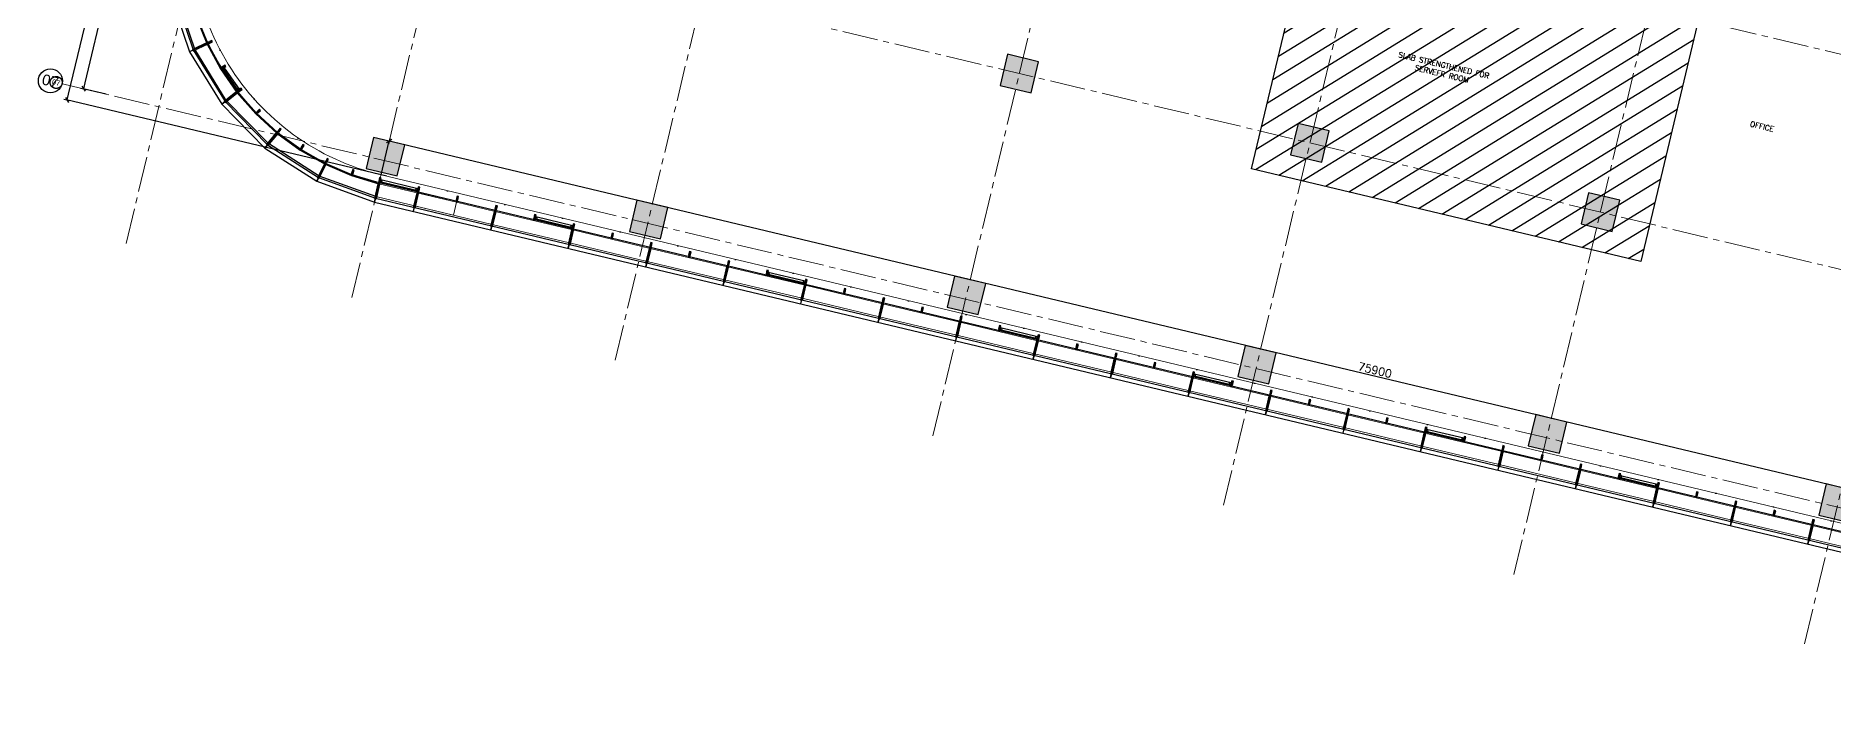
# Model space of a CAD drawing. Header units: millimetres. Extents: x 783817721 to 783927949, y 1443754877 to 1443839643.
# Drawn here: x 783818851 to 783886241, y 1443768654 to 1443793522 of the extents above; entities that cross this region are included whole.
import ezdxf
from ezdxf.enums import TextEntityAlignment as Align

# ---------------------------------------------------------------- set-up
doc = ezdxf.new("R2010")
doc.units = ezdxf.units.MM
doc.header["$LTSCALE"] = 700
doc.header["$PDMODE"] = 32
doc.header["$PDSIZE"] = 0.35
for name, pattern in [('CENTER2', [28.575, 19.05, -3.175, 3.175, -3.175]), ('DOT2', [3.175, 0, -3.175]), ('HIDDEN', [9.525, 6.35, -3.175]), ('HIDDEN2', [0.1875, 0.125, -0.0625]), ('x-1-002 base$0$B0703', [4.6875, 3.125, -1.5625])]:
    doc.linetypes.add(name, pattern=pattern)
doc.layers.get('0').update_dxf_attribs({"linetype": 'CONTINUOUS'})
doc.layers.get('Defpoints').update_dxf_attribs({"linetype": 'CONTINUOUS'})
for name, color, linetype, lineweight in [('2-004-Parking Entrance-section base$0$00ANNO-d', 9, 'CONTINUOUS', 5), ('A-GRID', 31, 'CENTER2', 5), ('A-SLAB', 5, 'CONTINUOUS', 9), ('x-1-002 base$0$28STRU-z', 8, 'x-1-002 base$0$B0703', 9), ('x-1-002 base$0$31EXFR', 7, 'CONTINUOUS', 25), ('x-1-002 base$0$31EXFR-a', 6, 'CONTINUOUS', 13)]:
    doc.layers.add(name, color=color, linetype=linetype, lineweight=lineweight)
for name, color, linetype in [('A-COL', 31, 'CONTINUOUS'), ('A-COL-HAT', 250, 'CONTINUOUS'), ('A-DIM-GRID', 3, 'CONTINUOUS'), ('A-GLAZING', 1, 'CONTINUOUS'), ('A-GN', 2, 'CONTINUOUS'), ('A-sunk', 250, 'CONTINUOUS'), ('A-TAG-RMNAME', 6, 'CONTINUOUS'), ('A-UNS profile', 1, 'CONTINUOUS'), ('A-Wall cutout', 6, 'HIDDEN2'), ('A-Wall Cutout marking', 6, 'HIDDEN'), ('x-1-002 base$0$00DM50', 9, 'CONTINUOUS'), ('x-1-002 base$0$31 EXFR', 7, 'CONTINUOUS')]:
    doc.layers.add(name, color=color, linetype=linetype)
doc.layers.add('x-1-002 base$0$31EXFR-hlp', color=32, linetype='CONTINUOUS', plot=False)
doc.layers.add('x-1-002 base$0$41EXFI-hlp', color=32, linetype='CONTINUOUS', lineweight=18, plot=False)
doc.layers.add('x-1-003 base$0$43FLFI-$', color=32, linetype='CONTINUOUS', lineweight=18, plot=False)
doc.layers.get('A-Wall cutout').off()
doc.styles.add('Arial', font='arial.ttf')
doc.styles.add('ROMANS', font='romans.shx')
doc.dimstyles.new('A-DIM-GRID-100', dxfattribs={"dimscale": 100, "dimtxt": 3, "dimasz": 2.25, "dimexe": 0.18, "dimexo": 0, "dimgap": 0.75, "dimtad": 1, "dimdec": 0, "dimzin": 0, "dimdsep": 46, "dimtxsty": 'ROMANS', "dimblk": 'AR-DIM-ARROW', "dimcen": 2, "dimclrd": 256, "dimclre": 8, "dimclrt": 7, "dimaunit": 1, "dimadec": 0, "dimazin": 0, "dimtfac": 1, "dimtdec": 0, "dimtix": 1, "dimtofl": 0, "dimtmove": 2, "dimatfit": 3, "dimldrblk": 'AR-LED-ARROW', "dimfxl": 0.18, "dimtolj": 1, "dimtzin": 0, "dimlwd": -1, "dimlwe": -1, "dimarcsym": 0})

# ---------------------------------------------------------------- blocks, each defined once
blk = doc.blocks.new('TAG-GRID-NO')
blk.add_circle((0, 0), 4.5)
at = {"color": 6, "style": 'Arial'}
blk.add_attdef('AA', text='', height=4, dxfattribs=at).set_placement((0, 0), align=Align.MIDDLE_CENTER)
blk = doc.blocks.new('col-2 -15')
at = {"layer": 'A-COL-HAT', "ltscale": 0.1}
h = blk.add_hatch(color=256, dxfattribs=at)
h.dxf.hatch_style = 1
h.paths.add_polyline_path([(30500, 8100), (31700, 8100), (31700, 9300), (30500, 9300)])
h = blk.add_hatch(color=256, dxfattribs=at)
h.dxf.hatch_style = 1
h.paths.add_polyline_path([(41700, 8100), (42900, 8100), (42900, 9300), (41700, 9300)])
h = blk.add_hatch(color=256, dxfattribs=at)
h.dxf.hatch_style = 1
h.paths.add_polyline_path([(52900, 8100), (54100, 8100), (54100, 9300), (52900, 9300)])
h = blk.add_hatch(color=256, dxfattribs=at)
h.dxf.hatch_style = 1
h.paths.add_polyline_path([(8100, -450), (9300, -450), (9300, 750), (8100, 750)])
h = blk.add_hatch(color=256, dxfattribs=at)
h.dxf.hatch_style = 1
h.paths.add_polyline_path([(18250, -450), (19450, -450), (19450, 750), (18250, 750)])
h = blk.add_hatch(color=256, dxfattribs=at)
h.dxf.hatch_style = 1
h.paths.add_polyline_path([(30500, -450), (31700, -450), (31700, 750), (30500, 750)])
h = blk.add_hatch(color=256, dxfattribs=at)
h.dxf.hatch_style = 1
h.paths.add_polyline_path([(41700, -450), (42900, -450), (42900, 750), (41700, 750)])
h = blk.add_hatch(color=256, dxfattribs=at)
h.dxf.hatch_style = 1
h.paths.add_polyline_path([(52900, -450), (54100, -450), (54100, 750), (52900, 750)])
h = blk.add_hatch(color=256, dxfattribs=at)
h.dxf.hatch_style = 1
h.paths.add_polyline_path([(64100, -450), (65300, -450), (65300, 750), (64100, 750)])
at = {"layer": 'A-COL', "color": 9, "linetype": 'DOT2'}
blk.add_lwpolyline([(84600, -550), (8700, -550, -0.414214), (-550, 8700), (-550, 34800, -0.414214), (8700, 44050), (84600, 44050, -0.414214), (93850, 34800), (93850, 8700, -0.414214)], format="xyb", close=True, dxfattribs=at)
at = {"layer": 'A-COL', "ltscale": 0.1}
for points in [[(30500, 8100), (31700, 8100), (31700, 9300), (30500, 9300)], [(41700, 8100), (42900, 8100), (42900, 9300), (41700, 9300)], [(52900, 8100), (54100, 8100), (54100, 9300), (52900, 9300)], [(8100, -450), (9300, -450), (9300, 750), (8100, 750)], [(18250, -450), (19450, -450), (19450, 750), (18250, 750)], [(30500, -450), (31700, -450), (31700, 750), (30500, 750)], [(41700, -450), (42900, -450), (42900, 750), (41700, 750)], [(52900, -450), (54100, -450), (54100, 750), (52900, 750)], [(64100, -450), (65300, -450), (65300, 750), (64100, 750)]]:
    blk.add_lwpolyline(points, close=True, dxfattribs=at)
at = {"layer": 'A-GRID', "color": 1, "ltscale": 0.1}
for p, q in [((0, -5272), (0, 48139)), ((8700, -5272), (8700, 48139)), ((18850, -5272), (18850, 48139)), ((31100, -5272), (31100, 48139)), ((42300, -5272), (42300, 48139)), ((53500, -5272), (53500, 48139)), ((64700, -5272), (64700, 48139)), ((-3711, 16550), (95724, 16550)), ((-3711, 8700), (95724, 8700)), ((-3711, 0), (95724, 0))]:
    blk.add_line(p, q, dxfattribs=at)
at = {"layer": 'A-GN', "xscale": 100.0000000000001, "yscale": 100.0000000000001, "zscale": 100.0000000000001, "rotation": 359.9999999138098}
blk.add_blockref('TAG-GRID-NO', (-4180, 0), dxfattribs=at).add_auto_attribs({'AA': '07'})
blk = doc.blocks.new('Grid -01')
at = {"layer": 'A-Wall Cutout marking', "color": 2, "xscale": 50.00000000000001, "yscale": 50.00000000000001, "zscale": 50.00000000000001, "rotation": 359.9999999055467}
blk.add_blockref('TAG-GRID-NO', (-12055, 198401, 0), dxfattribs=at).add_auto_attribs({'AA': '07'})
blk = doc.blocks.new('AR-DIM-ARROW')
for p, q in [((-1, 0), (0, 0)), ((0, -0.5), (0, 0.5))]:
    blk.add_line(p, q)
at = {"color": 6}
blk.add_line((-0.35, -0.35), (0.35, 0.35), dxfattribs=at)
blk = doc.blocks.new('*D402')
at = {"layer": 'A-DIM-GRID', "transparency": 16777216}
blk.add_line((783822602, 1443799783), (783820687, 1443791758), dxfattribs=at)
at = {"layer": 'A-DIM-GRID', "color": 8, "transparency": 16777216}
for p, q in [((783823385, 1443799828), (783822636, 1443800006)), ((783821481, 1443791338), (783820617, 1443791544))]:
    blk.add_line(p, q, dxfattribs=at)
at = {"layer": 'Defpoints', "color": 0, "transparency": 16777216}
for p in [(783823385, 1443799828, 0), (783820635, 1443791540), (783821481, 1443791338, 0)]:
    blk.add_point(p, dxfattribs=at)
at = {"layer": 'A-DIM-GRID', "transparency": 16777216, "xscale": 225, "yscale": 225, "zscale": 225}
for p, rotation in [((783822654, 1443800002), 76.58263776247342), ((783820635, 1443791540), 256.5826377624734)]:
    blk.add_blockref('AR-DIM-ARROW', p, dxfattribs=dict(at, rotation=rotation))
at = {"layer": 'A-DIM-GRID', "color": 7, "transparency": 16777216, "insert": (783821425, 1443795823), "char_height": 300, "attachment_point": 5, "rotation": 76.58264, "style": 'ROMANS'}
blk.add_mtext('\\A1;8700', dxfattribs=at)
blk = doc.blocks.new('AR-LED-ARROW')
for p, q in [((0, 0), (-1, 0)), ((-0.35, 0.35), (-0.38, 0.33)), ((0, 0), (-0.38, 0.33)), ((0, 0), (-0.38, -0.33)), ((0, 0), (-0.35, 0.35)), ((0, 0), (-0.35, -0.35)), ((-0.35, -0.35), (-0.38, -0.33))]:
    blk.add_line(p, q)
blk = doc.blocks.new('x-1-002 base$0$41EXFI_Substucture area_corner')
at = {"layer": 'A-UNS profile', "color": 9}
for points in [[(10300, 0), (10300, 8), (10043, 2292), (9281, 4469), (8054, 6423), (6423, 8054), (4469, 9281), (2292, 10043), (8, 10300), (0, 10300)], [(10150, 0), (9896, 2259), (9145, 4404), (7936, 6328), (6328, 7936), (4404, 9145), (2259, 9896), (0, 10150)]]:
    blk.add_lwpolyline(points, dxfattribs=at)
blk = doc.blocks.new('x-1-002 base$0$41EXFI_Substucture area_full')
at = {"layer": 'A-UNS profile', "color": 9}
for points in [[(-2500, -36250), (73400, -36250)], [(-2500, -36400), (73400, -36400)]]:
    blk.add_lwpolyline(points, dxfattribs=at)
at = {"layer": 'A-UNS profile', "color": 9, "rotation": 179.9999999999995}
blk.add_blockref('x-1-002 base$0$41EXFI_Substucture area_corner', (-2500, -26100), dxfattribs=at)
blk = doc.blocks.new('x-1-002 base$0$41_UNS_Mullion')
at = {"layer": 'x-1-002 base$0$31EXFR', "color": 8}
for points in [[(-30, -20), (30, -20), (30, 10), (-30, 10)], [(-11, -45), (-30, -45), (-30, -185), (30, -185), (30, -45), (11, -45), (11, -20), (-11, -20)]]:
    blk.add_lwpolyline(points, close=True, dxfattribs=at)
at = {"layer": 'x-1-002 base$0$41EXFI-hlp', "color": 8}
blk.add_lwpolyline([(0, 0), (0, -185)], dxfattribs=at)
blk = doc.blocks.new('x-1-002 base$0$grill separation_structure plan')
at = {"layer": 'x-1-002 base$0$28STRU-z'}
for points in [[(-37, 10), (-37, -608), (0, -608), (37, -608), (37, 10)], [(11, -1), (11, -740), (-11, -740), (-11, -1)]]:
    blk.add_lwpolyline(points, dxfattribs=at)
at = {"layer": 'x-1-002 base$0$31EXFR-a'}
blk.add_lwpolyline([(0, 0), (0, -608)], dxfattribs=at)
blk = doc.blocks.new('x-1-002 base$0$28_Stru_Catwalk supporting structure')
at = {"extrusion": (2.30145e-06, 1.83462e-06, -1), "zscale": -1, "rotation": 51.43397805403954}
blk.add_blockref('x-1-002 base$0$grill separation_structure plan', (-1226, 2739, 0), dxfattribs=at)
at = {"extrusion": (1.85966e-06, 2.33085e-06, -1), "zscale": -1, "rotation": 38.57548281054913}
blk.add_blockref('x-1-002 base$0$grill separation_structure plan', (-2739, 1226, 0), dxfattribs=at)
at = {"extrusion": (-1.31164e-06, -2.72185e-06, 1), "rotation": 334.2836972022637}
blk.add_blockref('x-1-002 base$0$grill separation_structure plan', (4552, 87, 0), dxfattribs=at)
at = {"extrusion": (6.82233e-07, 2.98503e-06, -1), "zscale": -1, "rotation": 12.85849319986703}
blk.add_blockref('x-1-002 base$0$grill separation_structure plan', (-6573, -620, 0), dxfattribs=at)
at = {"xscale": -1}
for p in [(8700, -860), (10193, -860), (13180, -860), (16167, -860), (19153, -860), (22140, -860), (25127, -860), (28113, -860), (31100, -860), (34087, -860), (37073, -860), (40060, -860), (43047, -860), (46033, -860), (49020, -860), (52007, -860), (54993, -860), (57980, -860), (60967, -860), (63953, -860)]:
    blk.add_blockref('x-1-002 base$0$grill separation_structure plan', p, dxfattribs=at)
blk = doc.blocks.new('x-1-002 base$0$31_Exfr_Catwalk')
at = {"layer": 'A-UNS profile', "color": 9, "extrusion": (-1.26181e-07, -8.97071e-08, 1), "elevation": 0}
blk.add_lwpolyline([(-391, 4322), (60, 4539), (580, 3598), (1202, 2721), (811, 2409)], close=True, dxfattribs=at)
at = {"layer": 'A-UNS profile', "color": 9, "extrusion": (-1.04319e-07, -1.17121e-07, 1), "elevation": 0}
blk.add_lwpolyline([(811, 2409), (1202, 2721), (1919, 1919), (2721, 1202), (2409, 811)], close=True, dxfattribs=at)
at = {"layer": 'A-UNS profile', "color": 9, "extrusion": (-7.6544e-08, -1.39271e-07, 1), "elevation": 0}
blk.add_lwpolyline([(2409, 811), (2721, 1202), (3598, 580), (4539, 60), (4322, -391)], close=True, dxfattribs=at)
at = {"layer": 'A-UNS profile', "color": 9, "extrusion": (-4.41085e-08, -1.54891e-07, 1), "elevation": 0}
blk.add_lwpolyline([(4322, -391), (4539, 60), (5533, -352), (6566, -650), (6455, -1137)], close=True, dxfattribs=at)
at = {"layer": 'A-UNS profile', "color": 9, "extrusion": (-8.5566e-09, -1.63006e-07, 1), "elevation": 0}
blk.add_lwpolyline([(6455, -1137), (6566, -650), (7626, -829), (8700, -890), (8700, -1390)], close=True, dxfattribs=at)
at = {"layer": 'x-1-002 base$0$31EXFR-a', "color": 9}
for points in [[(8700, -890), (11687, -890), (11687, -1390), (8700, -1390)], [(16167, -890), (19153, -890), (19153, -1390), (16167, -1390)]]:
    blk.add_lwpolyline(points, close=True, dxfattribs=at)
at = {"layer": 'x-1-002 base$0$31EXFR-a', "color": 9, "elevation": 0}
for points in [[(10193, -890), (13180, -890), (13180, -1390), (10193, -1390)], [(13180, -890), (16167, -890), (16167, -1390), (13180, -1390)], [(19153, -890), (22140, -890), (22140, -1390), (19153, -1390)], [(22140, -890), (25127, -890), (25127, -1390), (22140, -1390)], [(25127, -890), (28113, -890), (28113, -1390), (25127, -1390)], [(28113, -890), (31100, -890), (31100, -1390), (28113, -1390)], [(31100, -890), (34087, -890), (34087, -1390), (31100, -1390)], [(34087, -890), (37073, -890), (37073, -1390), (34087, -1390)], [(37073, -890), (40060, -890), (40060, -1390), (37073, -1390)], [(40060, -890), (43047, -890), (43047, -1390), (40060, -1390)], [(43047, -890), (46033, -890), (46033, -1390), (43047, -1390)], [(46033, -890), (49020, -890), (49020, -1390), (46033, -1390)], [(49020, -890), (52007, -890), (52007, -1390), (49020, -1390)], [(52007, -890), (54993, -890), (54993, -1390), (52007, -1390)], [(54993, -890), (57980, -890), (57980, -1390), (54993, -1390)], [(57980, -890), (60967, -890), (60967, -1390), (57980, -1390)], [(60967, -890), (63953, -890), (63953, -1390), (60967, -1390)], [(63953, -890), (66940, -890), (66940, -1390), (63953, -1390)]]:
    blk.add_lwpolyline(points, close=True, dxfattribs=at)
blk = doc.blocks.new('x-1-002 base$0$41_UNS_Mullion_OPENABLE_hiden')
at = {"layer": 'x-1-002 base$0$31EXFR', "color": 1}
for points in [[(989, 140), (989, 165), (11, 165), (11, 140)], [(32.5, 75), (32.5, 140), (57.5, 140), (94.5, 140), (94.5, 85), (72.5, 85), (72.5, 75)], [(967.5, 75), (967.5, 140), (32.5, 140), (32.5, 75)], [(967.5, 75), (967.5, 140), (905.5, 140), (905.5, 85), (917.5, 85), (917.5, 75)]]:
    blk.add_lwpolyline(points, close=True, dxfattribs=at)
blk = doc.blocks.new('*U53')
at = {"layer": 'A-GLAZING'}
for points in [[(1482, 140), (1482, 165), (11, 165), (11, 140)], [(32, 75), (32, 140), (57, 140), (94, 140), (94, 85), (72, 85), (72, 75)], [(32, 140), (1461, 140), (1461, 75), (32, 75)], [(1461, 75), (1461, 140), (1399, 140), (1399, 85), (1411, 85), (1411, 75)]]:
    blk.add_lwpolyline(points, close=True, dxfattribs=at)
at = {"layer": 'x-1-003 base$0$43FLFI-$'}
for p, q in [((0, 0), (0, 186)), ((1493, 0), (1493, 100))]:
    blk.add_line(p, q, dxfattribs=at)
blk = doc.blocks.new('A$Ce1eada2b')
at = {"layer": 'x-1-002 base$0$31EXFR-a', "color": 9}
blk.add_lwpolyline([(-33822, -17282), (-33203, -18155), (-32489, -18954), (-31691, -19667), (-30817, -20287), (-29880, -20805), (-28890, -21215), (-27862, -21511), (-26805, -21691), (-25736, -21751), (50164, -21751)], dxfattribs=at)
at = {"layer": 'x-1-002 base$0$31EXFR-hlp'}
blk.add_lwpolyline([(-25736, -21751), (50164, -21751, 0.414214), (59714, -12201), (59714, 13899, 0.414214), (50164, 23449), (-25736, 23449, 0.414214), (-35286, 13899), (-35286, -12201, 0.414214)], format="xyb", close=True, dxfattribs=at)
at = {"color": 9}
blk.add_blockref('x-1-002 base$0$41EXFI_Substucture area_full', (-23236, 13899), dxfattribs=at)
at = {"rotation": 138.2138447053917}
blk.add_blockref('x-1-002 base$0$41_UNS_Mullion_OPENABLE_hiden', (-31575, -19523), dxfattribs=at)
at = {"xscale": -0.9999999999999999, "rotation": 180}
for p in [(-25736, -21566), (-19763, -21566), (-10803, -21566), (-1843, -21566), (5624, -21566), (14584, -21566), (22051, -21566)]:
    blk.add_blockref('*U53', p, dxfattribs=at)
at = {"layer": 'x-1-002 base$0$00DM50'}
blk.add_blockref('x-1-002 base$0$28_Stru_Catwalk supporting structure', (-34436, -20901), dxfattribs=at)
at = {"layer": 'x-1-002 base$0$31 EXFR'}
blk.add_blockref('x-1-002 base$0$31_Exfr_Catwalk', (-34436, -20901), dxfattribs=at)
at = {"layer": 'x-1-002 base$0$31EXFR'}
for p, rotation in [((-33203, -18155), 128.571428573956), ((-32489, -18954), 135.0566980050296), ((-31690, -19667), 141.4285714325622), ((-30817, -20287), 147.9487500208582), ((-29880, -20805), 154.285714284284), ((-28890, -21215), 160.7142857140926), ((-27861, -21511), 167.1428571429361), ((-26805, -21691), 173.5714285710596), ((-25736, -21751), 179.9999999994831), ((-24243, -21751), 179.9999999994831), ((-22749, -21751), 179.9999999994831), ((-21256, -21751), 179.9999999994831), ((-19763, -21751), 179.9999999994831), ((-18269, -21751), 179.9999999994831), ((-16776, -21751), 179.9999999994831), ((-15283, -21751), 179.9999999994831), ((-13789, -21751), 179.9999999994831), ((-12296, -21751), 179.9999999994831), ((-10803, -21751), 179.9999999994831), ((-9309, -21751), 179.9999999994831), ((-7816, -21751), 179.9999999994831), ((-6323, -21751), 179.9999999994831), ((-4829, -21751), 179.9999999994831), ((-3336, -21751), 179.9999999994831), ((-1843, -21751), 179.9999999994831), ((-349, -21751), 179.9999999994831), ((1144, -21751), 179.9999999994831), ((2637, -21751), 179.9999999994831), ((4131, -21751), 179.9999999994831), ((5624, -21751), 179.9999999994831), ((7117, -21751), 179.9999999994831), ((8611, -21751), 179.9999999994831), ((10104, -21751), 179.9999999994831), ((11597, -21751), 179.9999999994831), ((13091, -21751), 179.9999999994831), ((14584, -21751), 179.9999999994831), ((16077, -21751), 179.9999999994831), ((17571, -21751), 179.9999999994831), ((19064, -21751), 179.9999999994831), ((20557, -21751), 179.9999999994831), ((22051, -21751), 179.9999999994831), ((23544, -21751), 179.9999999994831), ((25037, -21751), 179.9999999994831), ((26531, -21751), 179.9999999994831), ((28024, -21751), 179.9999999994831), ((29517, -21751), 179.9999999994831)]:
    blk.add_blockref('x-1-002 base$0$41_UNS_Mullion', p, dxfattribs=dict(at, rotation=rotation))
blk = doc.blocks.new('*D437')
at = {"layer": 'A-DIM-GRID', "color": 8, "transparency": 16777216}
for p, q in [((783831794, 1443788312), (783832100, 1443789594)), ((783905622, 1443770700), (783905928, 1443771982))]:
    blk.add_line(p, q, dxfattribs=at)
at = {"layer": 'A-DIM-GRID', "transparency": 16777216}
blk.add_line((783905705, 1443772017), (783832315, 1443789524), dxfattribs=at)
at = {"layer": 'Defpoints', "color": 0, "transparency": 16777216}
for p in [(783832096, 1443789577), (783831794, 1443788312, 0), (783905622, 1443770700, 0)]:
    blk.add_point(p, dxfattribs=at)
at = {"layer": 'A-DIM-GRID', "transparency": 16777216, "xscale": 225, "yscale": 225, "zscale": 225}
for p, rotation in [((783832096, 1443789577), 166.5826444062369), ((783905924, 1443771965), 346.5826444062369)]:
    blk.add_blockref('AR-DIM-ARROW', p, dxfattribs=dict(at, rotation=rotation))
at = {"layer": 'A-DIM-GRID', "color": 7, "transparency": 16777216, "insert": (783869062, 1443780989), "char_height": 300, "attachment_point": 5, "rotation": 346.58264, "style": 'ROMANS'}
blk.add_mtext('\\A1;75900', dxfattribs=at)
blk = doc.blocks.new('*D98')
at = {"layer": 'A-DIM-GRID', "transparency": 16777216}
blk.add_line((783830309, 1443834287), (783820064, 1443791342), dxfattribs=at)
at = {"layer": 'A-DIM-GRID', "color": 8, "transparency": 16777216}
for p, q in [((783842164, 1443831690), (783830343, 1443834510)), ((783832015, 1443788259), (783819994, 1443791127))]:
    blk.add_line(p, q, dxfattribs=at)
at = {"layer": 'Defpoints', "color": 0, "transparency": 16777216}
for p in [(783842164, 1443831690), (783820012, 1443791123), (783832015, 1443788259)]:
    blk.add_point(p, dxfattribs=at)
at = {"layer": 'A-DIM-GRID', "transparency": 16777216, "xscale": 225, "yscale": 225, "zscale": 225}
for p, rotation in [((783830361, 1443834505), 76.58260137386257), ((783820012, 1443791123), 256.5826013738626)]:
    blk.add_blockref('AR-DIM-ARROW', p, dxfattribs=dict(at, rotation=rotation))
at = {"layer": 'A-DIM-GRID', "color": 7, "transparency": 16777216, "insert": (783824967, 1443812866), "char_height": 300, "attachment_point": 5, "rotation": 76.5826, "style": 'ROMANS'}
blk.add_mtext('\\A1;44600', dxfattribs=at)

msp = doc.modelspace()

# ---------------------------------------------------------------- hatches: boundary and pattern name
at = {"layer": 'A-sunk'}
h = msp.add_hatch(dxfattribs=at)
h.set_pattern_fill('ANSI31', color=256, scale=200, angle=0.000038)
h.set_pattern_definition([(31.58264, (783689694.3, 1443468547.2), (-332.5672, 540.9474), [])])
h.paths.add_polyline_path([(783879028.8, 1443785062.8), (783864438.2, 1443788543.4), (783866619.4, 1443797687), (783881210, 1443794206.3)])

# ---------------------------------------------------------------- linework, layer by layer
at = {"layer": 'A-SLAB', "elevation": 0}
msp.add_lwpolyline([(783905622.4, 1443770700), (783831794.1, 1443788312.1, -0.4142136), (783824942.9, 1443799456), (783830999.2, 1443824843.6, -0.4142136), (783842143.2, 1443831694.7), (783915971.5, 1443814082.7, -0.4142136), (783922822.6, 1443802938.8), (783916766.3, 1443777551.2, -0.4142136)], format="xyb", close=True, dxfattribs=at)
at = {"layer": 'A-sunk', "elevation": 0}
msp.add_lwpolyline([(783879028.8, 1443785062.8), (783864438.2, 1443788543.4), (783866619.4, 1443797687), (783881210, 1443794206.3)], close=True, dxfattribs=at)

# ---------------------------------------------------------------- block references
at = {"layer": '2-004-Parking Entrance-section base$0$00ANNO-d', "rotation": 346.5826406504963}
msp.add_blockref('A$Ce1eada2b', (783861805.1, 1443803205.5, 0), dxfattribs=at)
at = {"layer": 'A-COL', "rotation": 346.5826406508676}
msp.add_blockref('col-2 -15', (783823459.1, 1443790865.8, 0), dxfattribs=at)
at = {"layer": 'A-Wall cutout', "linetype": 'ByBlock', "rotation": 346.5826406591306}
msp.add_blockref('Grid -01', (783785298.9, 1443595993.5, 0), dxfattribs=at)

# ---------------------------------------------------------------- texts
at = {"layer": 'A-TAG-RMNAME', "char_height": 200, "width": 4958.88, "attachment_point": 1, "rotation": 346.582641, "style": 'ROMANS'}
for s, insert in [('\\pxqc;SLAB STRENGTHENED FOR SERVEFR ROOM', (783869259.3, 1443793096.4, 0)), ('OFFICE', (783883159.8, 1443790330.8, 0))]:
    msp.add_mtext(s, dxfattribs=dict(at, insert=insert))

# ---------------------------------------------------------------- dimensions: what is measured, and where the dimension line sits
at = {"layer": 'A-DIM-GRID'}
for base, p1, p2, angle, picture, middle in [((783820011.7, 1443791122.8, 0), (783842163.9, 1443831689.8, 0), (783832014.8, 1443788259.4, 0), 76.582601, '*D98', (783824967.4, 1443812866.4, 0)), ((783820635, 1443791539.5, 0), (783823385, 1443799827.6, 0), (783821481.4, 1443791337.6, 0), 76.582638, '*D402', (783821425.5, 1443795823, 0)), ((783832095.7, 1443789576.6, 0), (783905622.4, 1443770700, 0), (783831794.1, 1443788312.1, 0), 346.582644, '*D437', (783869062.1, 1443780989.4, 0))]:
    dim = msp.add_linear_dim(base=base, p1=p1, p2=p2, angle=angle, dimstyle='A-DIM-GRID-100', dxfattribs=at)
    dim.commit()
    dim.dimension.update_dxf_attribs({"geometry": picture, "text_midpoint": middle})

doc.saveas('drawing.dxf')
